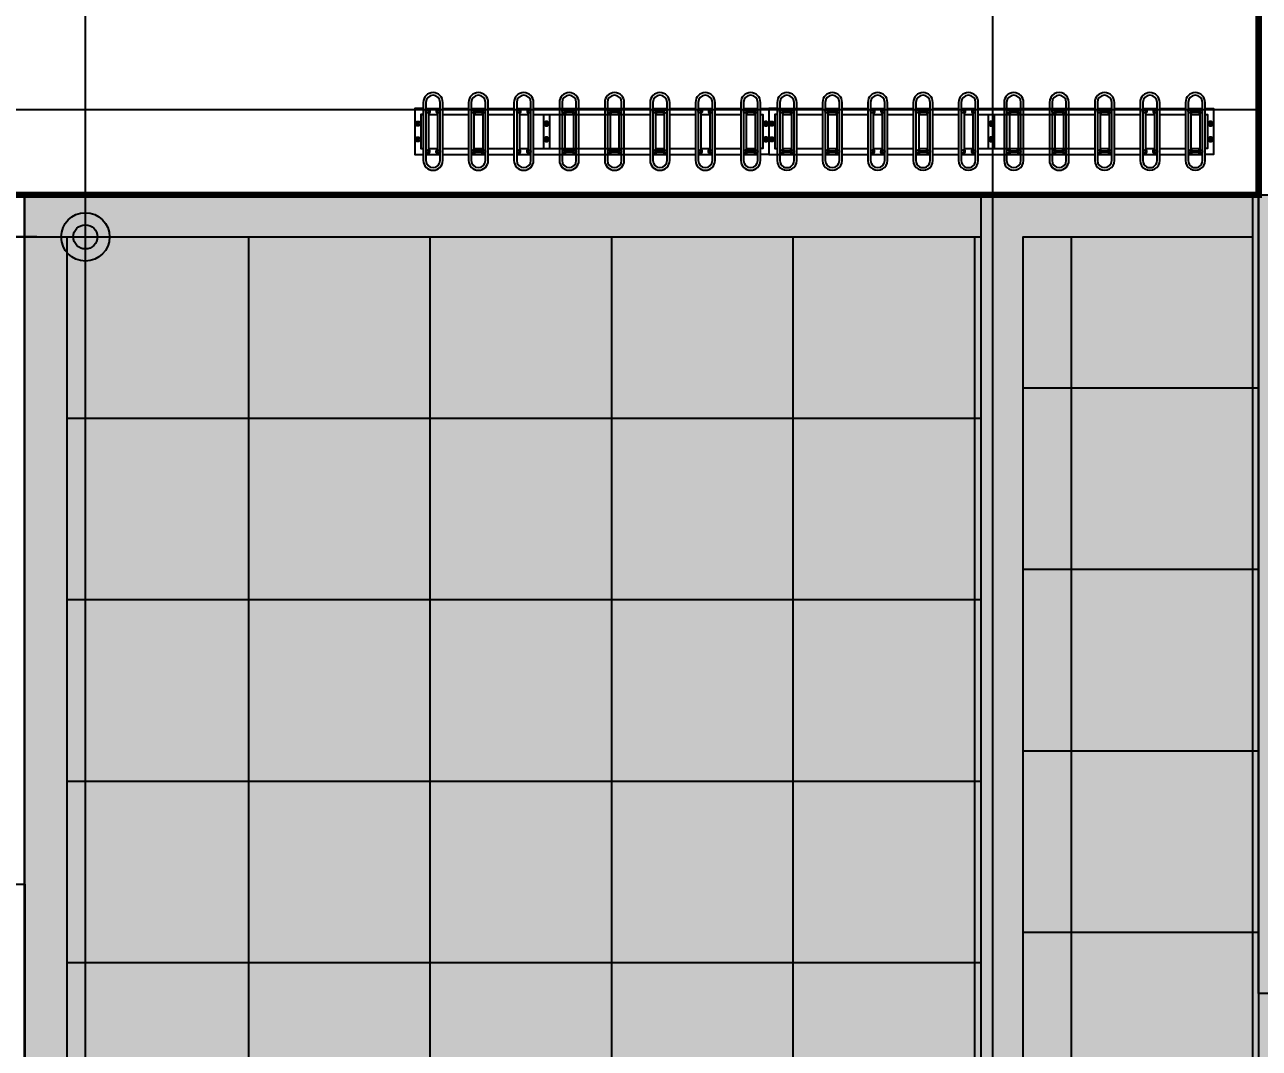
# Model space of a CAD drawing. Header units: millimetres. Extents: x 0 to 190005487, y 0 to 455456909.
# Drawn here: x 94870 to 105074, y 116832 to 125292 of the extents above; entities that cross this region are included whole.
import ezdxf

# ---------------------------------------------------------------- set-up
doc = ezdxf.new("R2010")
doc.units = ezdxf.units.MM
doc.header["$LTSCALE"] = 800
doc.header["$MEASUREMENT"] = 0
doc.header["$PDSIZE"] = -10
doc.linetypes.add('CEN', pattern=[62, 60, -1, 0, -1])
doc.linetypes.add('CENTER', pattern=[2, 1.25, -0.25, 0.25, -0.25])
doc.layers.get('0').update_dxf_attribs({"linetype": 'CONTINUOUS'})
doc.layers.get('Defpoints').update_dxf_attribs({"color": 153, "linetype": 'CONTINUOUS'})
for name, color, linetype in [('8', 8, 'CONTINUOUS'), ('base$0$A-FLOR-FLIN-TYP2', 8, 'CONTINUOUS'), ('base$0$A-SITE-FLIN-OUT1', 6, 'CONTINUOUS'), ('CEN', 1, 'CEN'), ('COL', 2, 'CONTINUOUS'), ('FIN', 5, 'CONTINUOUS'), ('WID', 4, 'CONTINUOUS'), ('사업부지', 7, 'CONTINUOUS'), ('지상1층', 253, 'CONTINUOUS')]:
    doc.layers.add(name, color=color, linetype=linetype)
doc.layers.add('CE_FH_TEXT', color=130, linetype='CONTINUOUS', lineweight=20)
doc.styles.get("Standard").update_dxf_attribs({"font": 'SIMPLEX.shx'})
doc.dimstyles.new('SHP 600', dxfattribs={"dimscale": 400, "dimtxt": 3.5, "dimasz": 1, "dimexe": 2, "dimexo": 2, "dimgap": 1, "dimtad": 1, "dimdec": 0, "dimzin": 0, "dimdsep": 46, "dimtxsty": 'Standard', "dimblk": 'DIMDOT', "dimcen": 0.09, "dimclrt": 3, "dimadec": 0, "dimazin": 1, "dimtfac": 1, "dimtdec": 0, "dimtix": 1, "dimtmove": 2, "dimatfit": 0, "dimldrblk": 'DIMDOT', "dimfxl": 1, "dimtfillclr": 3, "dimtolj": 1, "dimtzin": 0, "dimarcsym": 0})

# ---------------------------------------------------------------- blocks, each defined once
blk = doc.blocks.new('A$C1A6F6B66')
blk.add_lwpolyline([(15350, 48550), (13100, 48550), (13100, 31650), (0, 31650), (0, 5050), (13100, 5050), (13100, 0), (15400, 0), (15400, 350), (13450, 350), (13450, 5400), (350, 5400), (350, 31300), (13450, 31300), (13450, 48200), (15350, 48200)], close=True)
at = {"layer": '8'}
for p, q in [((15350, 350), (15350, 48550)), ((13850, 350), (13850, 48200)), ((15400, 46950), (13450, 46950)), ((15400, 45450), (13450, 45450)), ((15400, 43950), (13450, 43950)), ((15400, 42450), (13450, 42450))]:
    blk.add_line(p, q, dxfattribs=at)
blk = doc.blocks.new('A$C1BFD5BFA')
at = {"layer": 'COL'}
blk.add_lwpolyline([(0, 58200), (0, 0), (100200, 0), (100200, 12809)], dxfattribs=at)
blk.add_lwpolyline([(4700, 48400), (0, 48400), (0, 58200), (4700, 58200)], close=True, dxfattribs=at)
blk = doc.blocks.new('DIMDOT')
at = {"color": 0}
blk.add_line((-2, 0), (2, 0), dxfattribs=at)
for radius in [0.5, 0.25]:
    blk.add_circle((0, 0), radius, dxfattribs=at)
blk = doc.blocks.new('*D51')
at = {"color": 0, "lineweight": -2}
for p, q in [((75638, 124238), (75638, 124338)), ((95372, 124238), (95372, 124338)), ((94972, 123538), (76038, 123538))]:
    blk.add_line(p, q, dxfattribs=at)
at = {"layer": 'Defpoints', "color": 0}
for p in [(75638, 123538), (75638, 123438), (95372, 123438)]:
    blk.add_point(p, dxfattribs=at)
at = {"color": 0, "linetype": 'ByBlock', "lineweight": -2, "xscale": 400, "yscale": 400, "zscale": 400, "rotation": 180}
blk.add_blockref('DIMDOT', (75638, 123538), dxfattribs=at)
at = {"color": 0, "linetype": 'ByBlock', "lineweight": -2, "xscale": 400, "yscale": 400, "zscale": 400}
blk.add_blockref('DIMDOT', (95372, 123538), dxfattribs=at)
at = {"color": 3, "insert": (87239, 124639), "char_height": 1400, "attachment_point": 5}
blk.add_mtext('\\A1;19734', dxfattribs=at)
blk = doc.blocks.new('base$0$A$C2A717F30')
at = {"layer": 'base$0$A-FLOR-FLIN-TYP2'}
for p, q in [((209, 511), (91, 511)), ((444, 511), (231, 511)), ((584, 511), (466, 511)), ((819, 511), (606, 511)), ((959, 511), (841, 511)), ((1944, 511), (981, 511)), ((1334, 511), (1216, 511)), ((2084, 511), (1966, 511)), ((2319, 511), (2106, 511)), ((2459, 511), (2341, 511)), ((2694, 511), (2481, 511)), ((2834, 511), (2716, 511)), ((3069, 511), (2856, 511)), ((3209, 511), (3091, 511)), ((3606, 511), (3231, 511)), ((188, 492), (111, 492)), ((113, 156), (113, 486)), ((186, 480), (113, 480)), ((186, 461), (113, 461)), ((186, 156), (186, 486)), ((444, 461), (231, 461)), ((488, 156), (488, 486)), ((561, 461), (488, 461)), ((561, 156), (561, 486)), ((819, 461), (606, 461)), ((938, 492), (861, 492)), ((863, 156), (863, 486)), ((936, 480), (863, 480)), ((936, 461), (863, 461)), ((936, 156), (936, 486)), ((1944, 461), (981, 461)), ((1313, 492), (1236, 492)), ((1238, 156), (1238, 486)), ((1311, 480), (1238, 480)), ((1311, 461), (1238, 461)), ((1311, 156), (1311, 486)), ((1688, 492), (1611, 492)), ((1613, 156), (1613, 486)), ((1686, 480), (1613, 480)), ((1686, 156), (1686, 486)), ((1812, 181), (1812, 461)), ((1862, 181), (1862, 461)), ((1988, 156), (1988, 486)), ((2061, 461), (1988, 461)), ((2061, 156), (2061, 486)), ((2319, 461), (2106, 461)), ((2438, 492), (2361, 492)), ((2363, 156), (2363, 486)), ((2436, 480), (2363, 480)), ((2436, 461), (2363, 461)), ((2436, 156), (2436, 486)), ((2694, 461), (2481, 461)), ((2738, 156), (2738, 486)), ((2811, 461), (2738, 461)), ((2811, 156), (2811, 486)), ((3069, 461), (2856, 461)), ((3188, 492), (3111, 492)), ((3113, 156), (3113, 486)), ((3186, 480), (3113, 480)), ((3186, 461), (3113, 461)), ((3186, 156), (3186, 486)), ((3444, 461), (3231, 461)), ((3563, 492), (3486, 492)), ((3488, 156), (3488, 486)), ((3561, 480), (3488, 480)), ((3561, 461), (3488, 461)), ((3561, 156), (3561, 486)), ((209, 131), (91, 131)), ((188, 150), (111, 150)), ((186, 181), (113, 181)), ((186, 162), (113, 162)), ((444, 181), (231, 181)), ((444, 131), (231, 131)), ((584, 131), (466, 131)), ((561, 181), (488, 181)), ((819, 181), (606, 181)), ((819, 131), (606, 131)), ((959, 131), (841, 131)), ((938, 150), (861, 150)), ((936, 181), (863, 181)), ((936, 162), (863, 162)), ((1944, 181), (981, 181)), ((1944, 131), (981, 131)), ((1334, 131), (1216, 131)), ((1313, 150), (1236, 150)), ((1311, 181), (1238, 181)), ((1311, 162), (1238, 162)), ((1688, 150), (1611, 150)), ((1686, 162), (1613, 162)), ((2084, 131), (1966, 131)), ((2061, 181), (1988, 181)), ((2319, 181), (2106, 181)), ((2319, 131), (2106, 131)), ((2459, 131), (2341, 131)), ((2438, 150), (2361, 150)), ((2436, 181), (2363, 181)), ((2436, 162), (2363, 162)), ((2694, 181), (2481, 181)), ((2694, 131), (2481, 131)), ((2834, 131), (2716, 131)), ((2811, 181), (2738, 181)), ((3069, 181), (2856, 181)), ((3069, 131), (2856, 131)), ((3209, 131), (3091, 131)), ((3188, 150), (3111, 150)), ((3186, 181), (3113, 181)), ((3186, 162), (3113, 162)), ((3444, 181), (3231, 181)), ((3606, 131), (3231, 131)), ((3563, 150), (3486, 150)), ((3561, 181), (3488, 181)), ((3561, 162), (3488, 162))]:
    blk.add_line(p, q, dxfattribs=at)
for points in [[(231, 561, 1), (69, 561), (69, 81, 1), (231, 81), (231, 561)], [(209, 561, 1), (91, 561), (91, 81, 1), (209, 81)], [(606, 561, 1), (444, 561), (444, 81, 1), (606, 81), (606, 561)], [(584, 561, 1), (466, 561), (466, 81, 1), (584, 81)], [(981, 561, 1), (819, 561), (819, 81, 1), (981, 81), (981, 561)], [(959, 561, 1), (841, 561), (841, 81, 1), (959, 81)], [(1356, 561, 1), (1194, 561), (1194, 81, 1), (1356, 81), (1356, 561)], [(1334, 561, 1), (1216, 561), (1216, 81, 1), (1334, 81)], [(1731, 561, 1), (1569, 561), (1569, 81, 1), (1731, 81), (1731, 561)], [(1709, 561, 1), (1591, 561), (1591, 81, 1), (1709, 81)], [(2106, 561, 1), (1944, 561), (1944, 81, 1), (2106, 81), (2106, 561)], [(2084, 561, 1), (1966, 561), (1966, 81, 1), (2084, 81)], [(2481, 561, 1), (2319, 561), (2319, 81, 1), (2481, 81), (2481, 561)], [(2459, 561, 1), (2341, 561), (2341, 81, 1), (2459, 81)], [(2856, 561, 1), (2694, 561), (2694, 81, 1), (2856, 81), (2856, 561)], [(2834, 561, 1), (2716, 561), (2716, 81, 1), (2834, 81)], [(3231, 561, 1), (3069, 561), (3069, 81, 1), (3231, 81), (3231, 561)], [(3209, 561, 1), (3091, 561), (3091, 81, 1), (3209, 81)], [(3606, 561, 1), (3444, 561), (3444, 81, 1), (3606, 81), (3606, 561)], [(3584, 561, 1), (3466, 561), (3466, 81, 1), (3584, 81)]]:
    blk.add_lwpolyline(points, format="xyb", close=True, dxfattribs=at)
for points in [[(69, 131), (0, 131), (0, 511), (69, 511)], [(3606, 131), (3675, 131), (3675, 511), (3606, 511)], [(69, 181), (50, 181), (50, 461), (69, 461)], [(3606, 181), (3625, 181), (3625, 461), (3606, 461)]]:
    blk.add_lwpolyline(points, dxfattribs=at)
for points in [[(91, 504, -0.489155), (122, 492, -1)], [(91, 486, -1), (113, 486, -1)], [(113, 486, -1), (91, 486, -1)], [(122, 480, -0.179534), (113, 468, -1)], [(209, 504, 0.489155), (177, 492, 1)], [(177, 480, 0.179534), (186, 468, 1)], [(209, 486, 1), (186, 486, 1)], [(186, 486, 1), (209, 486, 1)], [(466, 504, -0.999293), (488, 468, -1)], [(466, 486, -1), (488, 486, -1)], [(488, 486, -1), (466, 486, -1)], [(584, 504, 0.999292), (561, 468, 1)], [(584, 486, 1), (561, 486, 1)], [(561, 486, 1), (584, 486, 1)], [(841, 504, -0.489155), (872, 492, -1)], [(841, 486, -1), (863, 486, -1)], [(863, 486, -1), (841, 486, -1)], [(872, 480, -0.179534), (863, 468, -1)], [(959, 504, 0.489155), (927, 492, 1)], [(927, 480, 0.179534), (936, 468, 1)], [(959, 486, 1), (936, 486, 1)], [(936, 486, 1), (959, 486, 1)], [(1216, 504, -0.489155), (1247, 492, -1)], [(1216, 486, -1), (1238, 486, -1)], [(1238, 486, -1), (1216, 486, -1)], [(1247, 480, -0.179534), (1238, 468, -1)], [(1334, 504, 0.489155), (1302, 492, 1)], [(1302, 480, 0.179534), (1311, 468, 1)], [(1334, 486, 1), (1311, 486, 1)], [(1311, 486, 1), (1334, 486, 1)], [(1591, 504, -0.489155), (1622, 492, -1)], [(1591, 486, -1), (1613, 486, -1)], [(1613, 486, -1), (1591, 486, -1)], [(1622, 480, -0.179534), (1613, 468, -1)], [(1709, 504, 0.489155), (1677, 492, 1)], [(1677, 480, 0.179534), (1686, 468, 1)], [(1709, 486, 1), (1686, 486, 1)], [(1686, 486, 1), (1709, 486, 1)], [(1966, 504, -0.999293), (1988, 468, -1)], [(1966, 486, -1), (1988, 486, -1)], [(1988, 486, -1), (1966, 486, -1)], [(2084, 504, 0.999292), (2061, 468, 1)], [(2084, 486, 1), (2061, 486, 1)], [(2061, 486, 1), (2084, 486, 1)], [(2341, 504, -0.489155), (2372, 492, -1)], [(2341, 486, -1), (2363, 486, -1)], [(2363, 486, -1), (2341, 486, -1)], [(2372, 480, -0.179534), (2363, 468, -1)], [(2459, 504, 0.489155), (2427, 492, 1)], [(2427, 480, 0.179534), (2436, 468, 1)], [(2459, 486, 1), (2436, 486, 1)], [(2436, 486, 1), (2459, 486, 1)], [(2716, 504, -0.999293), (2738, 468, -1)], [(2716, 486, -1), (2738, 486, -1)], [(2738, 486, -1), (2716, 486, -1)], [(2834, 504, 0.999292), (2811, 468, 1)], [(2834, 486, 1), (2811, 486, 1)], [(2811, 486, 1), (2834, 486, 1)], [(3091, 504, -0.489155), (3122, 492, -1)], [(3091, 486, -1), (3113, 486, -1)], [(3113, 486, -1), (3091, 486, -1)], [(3122, 480, -0.179534), (3113, 468, -1)], [(3209, 504, 0.489155), (3177, 492, 1)], [(3177, 480, 0.179534), (3186, 468, 1)], [(3209, 486, 1), (3186, 486, 1)], [(3186, 486, 1), (3209, 486, 1)], [(3466, 504, -0.489155), (3497, 492, -1)], [(3466, 486, -1), (3488, 486, -1)], [(3488, 486, -1), (3466, 486, -1)], [(3497, 480, -0.179534), (3488, 468, -1)], [(3584, 504, 0.489155), (3552, 492, 1)], [(3552, 480, 0.179534), (3561, 468, 1)], [(3584, 486, 1), (3561, 486, 1)], [(3561, 486, 1), (3584, 486, 1)], [(113, 156, 1), (91, 156, 1)], [(91, 156, 1), (113, 156, 1)], [(91, 138, 0.489155), (122, 150, 1)], [(122, 162, 0.179534), (113, 174, 1)], [(177, 162, -0.179534), (186, 174, -1)], [(209, 138, -0.489155), (177, 150, -1)], [(186, 156, -1), (209, 156, -1)], [(209, 156, -1), (186, 156, -1)], [(466, 138, 0.999293), (488, 174, 1)], [(488, 156, 1), (466, 156, 1)], [(466, 156, 1), (488, 156, 1)], [(584, 138, -0.999292), (561, 174, -1)], [(561, 156, -1), (584, 156, -1)], [(584, 156, -1), (561, 156, -1)], [(863, 156, 1), (841, 156, 1)], [(841, 156, 1), (863, 156, 1)], [(841, 138, 0.489155), (872, 150, 1)], [(872, 162, 0.179534), (863, 174, 1)], [(927, 162, -0.179534), (936, 174, -1)], [(959, 138, -0.489155), (927, 150, -1)], [(936, 156, -1), (959, 156, -1)], [(959, 156, -1), (936, 156, -1)], [(1238, 156, 1), (1216, 156, 1)], [(1216, 156, 1), (1238, 156, 1)], [(1216, 138, 0.489155), (1247, 150, 1)], [(1247, 162, 0.179534), (1238, 174, 1)], [(1302, 162, -0.179534), (1311, 174, -1)], [(1334, 138, -0.489155), (1302, 150, -1)], [(1311, 156, -1), (1334, 156, -1)], [(1334, 156, -1), (1311, 156, -1)], [(1613, 156, 1), (1591, 156, 1)], [(1591, 156, 1), (1613, 156, 1)], [(1591, 138, 0.489155), (1622, 150, 1)], [(1622, 162, 0.179534), (1613, 174, 1)], [(1677, 162, -0.179534), (1686, 174, -1)], [(1709, 138, -0.489155), (1677, 150, -1)], [(1686, 156, -1), (1709, 156, -1)], [(1709, 156, -1), (1686, 156, -1)], [(1966, 138, 0.999293), (1988, 174, 1)], [(1988, 156, 1), (1966, 156, 1)], [(1966, 156, 1), (1988, 156, 1)], [(2084, 138, -0.999292), (2061, 174, -1)], [(2061, 156, -1), (2084, 156, -1)], [(2084, 156, -1), (2061, 156, -1)], [(2363, 156, 1), (2341, 156, 1)], [(2341, 156, 1), (2363, 156, 1)], [(2341, 138, 0.489155), (2372, 150, 1)], [(2372, 162, 0.179534), (2363, 174, 1)], [(2427, 162, -0.179534), (2436, 174, -1)], [(2459, 138, -0.489155), (2427, 150, -1)], [(2436, 156, -1), (2459, 156, -1)], [(2459, 156, -1), (2436, 156, -1)], [(2716, 138, 0.999293), (2738, 174, 1)], [(2738, 156, 1), (2716, 156, 1)], [(2716, 156, 1), (2738, 156, 1)], [(2834, 138, -0.999292), (2811, 174, -1)], [(2811, 156, -1), (2834, 156, -1)], [(2834, 156, -1), (2811, 156, -1)], [(3113, 156, 1), (3091, 156, 1)], [(3091, 156, 1), (3113, 156, 1)], [(3091, 138, 0.489155), (3122, 150, 1)], [(3122, 162, 0.179534), (3113, 174, 1)], [(3177, 162, -0.179534), (3186, 174, -1)], [(3209, 138, -0.489155), (3177, 150, -1)], [(3186, 156, -1), (3209, 156, -1)], [(3209, 156, -1), (3186, 156, -1)], [(3488, 156, 1), (3466, 156, 1)], [(3466, 156, 1), (3488, 156, 1)], [(3466, 138, 0.489155), (3497, 150, 1)], [(3497, 162, 0.179534), (3488, 174, 1)], [(3552, 162, -0.179534), (3561, 174, -1)], [(3584, 138, -0.489155), (3552, 150, -1)], [(3561, 156, -1), (3584, 156, -1)], [(3584, 156, -1), (3561, 156, -1)]]:
    blk.add_lwpolyline(points, format="xyb", dxfattribs=at)
for points in [[(43, 378), (43, 394), (33, 404), (17, 404), (7, 394), (7, 378), (17, 368), (33, 368)], [(1856, 378), (1856, 394), (1845, 404), (1829, 404), (1819, 394), (1819, 378), (1829, 368), (1845, 368)], [(3632, 378), (3632, 394), (3642, 404), (3658, 404), (3668, 394), (3668, 378), (3658, 368), (3642, 368)], [(43, 248), (43, 264), (33, 274), (17, 274), (7, 264), (7, 248), (17, 238), (33, 238)], [(1856, 248), (1856, 264), (1845, 274), (1829, 274), (1819, 264), (1819, 248), (1829, 238), (1845, 238)], [(3632, 248), (3632, 264), (3642, 274), (3658, 274), (3668, 264), (3668, 248), (3658, 238), (3642, 238)]]:
    blk.add_lwpolyline(points, close=True, dxfattribs=at)
for centre in [(25, 386), (1837, 386), (3650, 386), (25, 256), (1837, 256), (3650, 256)]:
    blk.add_circle(centre, 8, dxfattribs=at)

msp = doc.modelspace()

# ---------------------------------------------------------------- hatches: boundary and pattern name
at = {"layer": '사업부지', "linetype": 'Continuous', "ltscale": 10}
h = msp.add_hatch(dxfattribs=at)
h.set_pattern_fill('AR-HBONE', color=8, scale=100, angle=14.62513, style=0)
h.set_pattern_definition([(59.62512505, (-197505235.8, -418325729.87), (-142.83199963, 547.356392), [1200, -400]), (149.62512505, (-197505033.53, -418325384.78), (-142.83199963, 547.356392), [1200, -400])])
edge = h.paths.add_edge_path()
edge.add_arc((69656.1, 120961.3), 8500, 12.08953, 71.41029, ccw=False)
edge.add_arc((69656.1, 120961.3), 8500, 360, 12.08953, ccw=False)
edge.add_line((78156.1, 120961.3), (78156.1, 82684.9))
edge.add_arc((107656.1, 82684.9), 29500, 180, 238.20401)
edge.add_line((92112.7, 57611.9), (124240, 37695.3))
edge.add_arc((133460.7, 52569), 17500, 238.20401, 296.88928)
edge.add_arc((133460.7, 52569), 17500, 296.88928, 329.81131)
edge.add_arc((160256.3, 36980.7), 13500, 90, 149.81131, ccw=False)
edge.add_line((160256.3, 50480.7), (162177.1, 50480.7))
edge.add_line((162177.1, 50480.7), (162177.1, 51980.7))
edge.add_line((162177.1, 51980.7), (160256.3, 51980.7))
edge.add_arc((160256.3, 36980.7), 15000, 90, 149.81131)
edge.add_arc((133460.7, 52569), 16000, 296.88928, 329.81131, ccw=False)
edge.add_arc((133460.7, 52569), 16000, 238.20401, 296.88928, ccw=False)
edge.add_line((125030.3, 38970.2), (92903, 58886.8))
edge.add_arc((107656.1, 82684.9), 28000, 180, 238.20401, ccw=False)
edge.add_line((79656.1, 82684.9), (79656.1, 120961.3))
edge.add_arc((69656.1, 120961.3), 10000, 360, 12.08953)
edge.add_arc((69656.1, 120961.3), 10000, 12.08953, 76.96135)
edge.add_line((71912.2, 130703.5), (72365.8, 129017.8))
at = {"layer": '지상1층'}
h = msp.add_hatch(color=256, dxfattribs=at)
h.dxf.hatch_style = 1
h.paths.add_polyline_path([(89668.8, 80384.8), (89668.8, 106984.8), (97072.1, 106984.8), (97072.1, 106984.8), (97072.1, 114784.8), (94868.8, 114784.8), (94868.8, 123884.8), (105268.8, 123884.8), (105268.8, 127084.8), (109768.8, 127084.8), (205268.8, 127084.8), (205268.8, 69084.8), (105268.8, 69084.8), (105268.8, 75984.8), (102768.8, 75984.8), (102768.8, 80384.8)])

# ---------------------------------------------------------------- linework, layer by layer
for points in [[(105072.1, 124588.1), (94172.1, 124588.1), (94172.1, 118188.1), (94872.1, 118188.1), (94872.1, 114788.1), (97072.1, 114788.1), (97072.1, 106988.1), (89672.1, 106988.1), (89672.1, 80388.1), (102772.1, 80388.1), (102772.1, 75988.1), (105272.1, 75988.1), (105272.1, 69088.1), (205072.1, 69088.1), (205072.1, 102988.1), (205272.1, 102988.1), (205272.1, 127088.1), (105072.1, 127088.1)], [(105072.1, 124588.1), (94172.1, 124588.1), (94172.1, 118188.1), (94872.1, 118188.1), (94872.1, 123888.1), (105072.1, 123888.1)]]:
    msp.add_lwpolyline(points, close=True)
for points in [[(94872.1, 114788.1), (94872.1, 123888.1), (102772.1, 123888.1), (102772.1, 106988.1), (97072.1, 106988.1)], [(97422.1, 106988.1), (97422.1, 115138.1), (95222.1, 115138.1), (95222.1, 123538.1), (102772.1, 123538.1), (102772.1, 106988.1), (97072.1, 106988.1)]]:
    msp.add_lwpolyline(points)
at = {"layer": '8'}
for p, q in [((96722.1, 114788.1), (96722.1, 123538.1)), ((98222.1, 106988.1), (98222.1, 123538.1)), ((99722.1, 106988.1), (99722.1, 123538.1)), ((101222.1, 106988.1), (101222.1, 123538.1)), ((102722.1, 106988.1), (102722.1, 123538.1)), ((102772.1, 122038.1), (95222.1, 122038.1)), ((102772.1, 120538.1), (95222.1, 120538.1)), ((102772.1, 119038.1), (95222.1, 119038.1)), ((102772.1, 117538.1), (95222.1, 117538.1))]:
    msp.add_line(p, q, dxfattribs=at)
at = {"layer": 'base$0$A-FLOR-FLIN-TYP2'}
for p, q in [((98095.6, 124599.3), (98164.4, 124599.3)), ((98186.7, 124599.3), (98304.1, 124599.3)), ((98326.4, 124599.3), (98539.4, 124599.3)), ((98561.7, 124599.3), (98679.1, 124599.3)), ((98701.4, 124599.3), (98914.4, 124599.3)), ((98936.7, 124599.3), (99054.1, 124599.3)), ((99076.4, 124599.3), (100039.4, 124599.3)), ((99686.7, 124599.3), (99804.1, 124599.3)), ((100061.7, 124599.3), (100179.1, 124599.3)), ((100201.4, 124599.3), (100414.4, 124599.3)), ((100436.7, 124599.3), (100554.1, 124599.3)), ((100576.4, 124599.3), (100789.4, 124599.3)), ((100811.7, 124599.3), (100929.1, 124599.3)), ((98145.6, 124549.3), (98164.4, 124549.3)), ((98208.9, 124574.3), (98208.9, 124244.3)), ((98208.9, 124549.3), (98281.9, 124549.3)), ((98281.9, 124574.3), (98281.9, 124244.3)), ((98326.4, 124549.3), (98539.4, 124549.3)), ((98581.9, 124580.7), (98658.9, 124580.7)), ((98583.9, 124574.3), (98583.9, 124244.3)), ((98583.9, 124568), (98656.9, 124568)), ((98583.9, 124549.3), (98656.9, 124549.3)), ((98656.9, 124574.3), (98656.9, 124244.3)), ((98701.4, 124549.3), (98914.4, 124549.3)), ((98958.9, 124574.3), (98958.9, 124244.3)), ((98958.9, 124549.3), (99031.9, 124549.3)), ((99031.9, 124574.3), (99031.9, 124244.3)), ((99076.4, 124549.3), (100039.4, 124549.3)), ((99157.8, 124549.3), (99157.8, 124269.3)), ((99207.8, 124549.3), (99207.8, 124269.3)), ((99331.9, 124580.7), (99408.9, 124580.7)), ((99333.9, 124574.3), (99333.9, 124244.3)), ((99333.9, 124568), (99406.9, 124568)), ((99406.9, 124574.3), (99406.9, 124244.3)), ((99706.9, 124580.7), (99783.9, 124580.7)), ((99708.9, 124574.3), (99708.9, 124244.3)), ((99708.9, 124568), (99781.9, 124568)), ((99708.9, 124549.3), (99781.9, 124549.3)), ((99781.9, 124574.3), (99781.9, 124244.3)), ((100081.9, 124580.7), (100158.9, 124580.7)), ((100083.9, 124574.3), (100083.9, 124244.3)), ((100083.9, 124568), (100156.9, 124568)), ((100083.9, 124549.3), (100156.9, 124549.3)), ((100156.9, 124574.3), (100156.9, 124244.3)), ((100201.4, 124549.3), (100414.4, 124549.3)), ((100458.9, 124574.3), (100458.9, 124244.3)), ((100458.9, 124549.3), (100531.9, 124549.3)), ((100531.9, 124574.3), (100531.9, 124244.3)), ((100576.4, 124549.3), (100789.4, 124549.3)), ((100831.9, 124580.7), (100908.9, 124580.7)), ((100833.9, 124574.3), (100833.9, 124244.3)), ((100833.9, 124568), (100906.9, 124568)), ((100833.9, 124549.3), (100906.9, 124549.3)), ((100906.9, 124574.3), (100906.9, 124244.3)), ((98095.6, 124219.3), (98164.4, 124219.3)), ((98145.6, 124269.3), (98164.4, 124269.3)), ((98186.7, 124219.3), (98304.1, 124219.3)), ((98208.9, 124269.3), (98281.9, 124269.3)), ((98326.4, 124269.3), (98539.4, 124269.3)), ((98326.4, 124219.3), (98539.4, 124219.3)), ((98561.7, 124219.3), (98679.1, 124219.3)), ((98581.9, 124238), (98658.9, 124238)), ((98583.9, 124269.3), (98656.9, 124269.3)), ((98583.9, 124250.7), (98656.9, 124250.7)), ((98701.4, 124269.3), (98914.4, 124269.3)), ((98701.4, 124219.3), (98914.4, 124219.3)), ((98936.7, 124219.3), (99054.1, 124219.3)), ((98958.9, 124269.3), (99031.9, 124269.3)), ((99076.4, 124269.3), (100039.4, 124269.3)), ((99076.4, 124219.3), (100039.4, 124219.3)), ((99331.9, 124238), (99408.9, 124238)), ((99333.9, 124250.7), (99406.9, 124250.7)), ((99686.7, 124219.3), (99804.1, 124219.3)), ((99706.9, 124238), (99783.9, 124238)), ((99708.9, 124269.3), (99781.9, 124269.3)), ((99708.9, 124250.7), (99781.9, 124250.7)), ((100061.7, 124219.3), (100179.1, 124219.3)), ((100081.9, 124238), (100158.9, 124238)), ((100083.9, 124269.3), (100156.9, 124269.3)), ((100083.9, 124250.7), (100156.9, 124250.7)), ((100201.4, 124269.3), (100414.4, 124269.3)), ((100201.4, 124219.3), (100414.4, 124219.3)), ((100436.7, 124219.3), (100554.1, 124219.3)), ((100458.9, 124269.3), (100531.9, 124269.3)), ((100576.4, 124269.3), (100789.4, 124269.3)), ((100576.4, 124219.3), (100789.4, 124219.3)), ((100811.7, 124219.3), (100929.1, 124219.3)), ((100831.9, 124238), (100908.9, 124238)), ((100833.9, 124269.3), (100906.9, 124269.3)), ((100833.9, 124250.7), (100906.9, 124250.7))]:
    msp.add_line(p, q, dxfattribs=at)
for points in [[(98164.4, 124169.3, 1), (98326.4, 124169.3), (98326.4, 124649.3, 1), (98164.4, 124649.3), (98164.4, 124169.3)], [(98186.7, 124169.3, 1), (98304.2, 124169.3), (98304.2, 124649.3, 1), (98186.7, 124649.3)], [(98539.4, 124169.3, 1), (98701.4, 124169.3), (98701.4, 124649.3, 1), (98539.4, 124649.3), (98539.4, 124169.3)], [(98561.7, 124169.3, 1), (98679.2, 124169.3), (98679.2, 124649.3, 1), (98561.7, 124649.3)], [(98914.4, 124169.3, 1), (99076.4, 124169.3), (99076.4, 124649.3, 1), (98914.4, 124649.3), (98914.4, 124169.3)], [(98936.7, 124169.3, 1), (99054.2, 124169.3), (99054.2, 124649.3, 1), (98936.7, 124649.3)], [(99289.4, 124169.3, 1), (99451.4, 124169.3), (99451.4, 124649.3, 1), (99289.4, 124649.3), (99289.4, 124169.3)], [(99311.7, 124169.3, 1), (99429.2, 124169.3), (99429.2, 124649.3, 1), (99311.7, 124649.3)], [(99664.4, 124169.3, 1), (99826.4, 124169.3), (99826.4, 124649.3, 1), (99664.4, 124649.3), (99664.4, 124169.3)], [(99686.7, 124169.3, 1), (99804.2, 124169.3), (99804.2, 124649.3, 1), (99686.7, 124649.3)], [(100039.4, 124169.3, 1), (100201.4, 124169.3), (100201.4, 124649.3, 1), (100039.4, 124649.3), (100039.4, 124169.3)], [(100061.7, 124169.3, 1), (100179.2, 124169.3), (100179.2, 124649.3, 1), (100061.7, 124649.3)], [(100414.4, 124169.3, 1), (100576.4, 124169.3), (100576.4, 124649.3, 1), (100414.4, 124649.3), (100414.4, 124169.3)], [(100436.7, 124169.3, 1), (100554.2, 124169.3), (100554.2, 124649.3, 1), (100436.7, 124649.3)], [(100789.5, 124169.3, 1), (100951.4, 124169.3), (100951.4, 124649.3, 1), (100789.5, 124649.3), (100789.5, 124169.3)], [(100811.7, 124169.3, 1), (100929.2, 124169.3), (100929.2, 124649.3, 1), (100811.7, 124649.3)]]:
    msp.add_lwpolyline(points, format="xyb", close=True, dxfattribs=at)
for points in [[(98164.4, 124599.3), (98095.6, 124599.3), (98095.6, 124219.3), (98164.4, 124219.3)], [(100951.4, 124599.3), (101020.3, 124599.3), (101020.3, 124219.3), (100951.4, 124219.3)], [(98164.4, 124549.3), (98145.6, 124549.3), (98145.6, 124269.3), (98164.4, 124269.3)], [(100951.4, 124549.3), (100970.3, 124549.3), (100970.3, 124269.3), (100951.4, 124269.3)]]:
    msp.add_lwpolyline(points, dxfattribs=at)
for points in [[(98186.6, 124592.3, -0.9992919), (98208.9, 124556.4, -1)], [(98304.2, 124592.3, 0.999293), (98281.9, 124556.4, 1)], [(98561.6, 124592.3, -0.4891554), (98592.9, 124580.7, -1)], [(98679.2, 124592.3, 0.4891554), (98647.9, 124580.7, 1)], [(98936.6, 124592.3, -0.9992919), (98958.9, 124556.4, -1)], [(99054.2, 124592.3, 0.999293), (99031.9, 124556.4, 1)], [(99311.6, 124592.3, -0.4891554), (99342.9, 124580.7, -1)], [(99429.2, 124592.3, 0.4891554), (99397.9, 124580.7, 1)], [(99686.6, 124592.3, -0.4891554), (99717.9, 124580.7, -1)], [(99804.2, 124592.3, 0.4891554), (99772.9, 124580.7, 1)], [(100061.6, 124592.3, -0.4891554), (100092.9, 124580.7, -1)], [(100179.2, 124592.3, 0.4891554), (100147.9, 124580.7, 1)], [(100436.6, 124592.3, -0.9992919), (100458.9, 124556.4, -1)], [(100554.2, 124592.3, 0.999293), (100531.9, 124556.4, 1)], [(100811.6, 124592.3, -0.4891554), (100842.9, 124580.7, -1)], [(100929.2, 124592.3, 0.4891554), (100897.9, 124580.7, 1)], [(98186.6, 124574.3, -1), (98208.9, 124574.3, -1)], [(98208.9, 124574.3, -1), (98186.6, 124574.3, -1)], [(98304.2, 124574.3, 1), (98281.9, 124574.3, 1)], [(98281.9, 124574.3, 1), (98304.2, 124574.3, 1)], [(98561.6, 124574.3, -1), (98583.9, 124574.3, -1)], [(98583.9, 124574.3, -1), (98561.6, 124574.3, -1)], [(98592.9, 124568, -0.1795339), (98583.9, 124556.4, -1)], [(98647.9, 124568, 0.1795339), (98656.9, 124556.4, 1)], [(98679.2, 124574.3, 1), (98656.9, 124574.3, 1)], [(98656.9, 124574.3, 1), (98679.2, 124574.3, 1)], [(98936.6, 124574.3, -1), (98958.9, 124574.3, -1)], [(98958.9, 124574.3, -1), (98936.6, 124574.3, -1)], [(99054.2, 124574.3, 1), (99031.9, 124574.3, 1)], [(99031.9, 124574.3, 1), (99054.2, 124574.3, 1)], [(99311.6, 124574.3, -1), (99333.9, 124574.3, -1)], [(99333.9, 124574.3, -1), (99311.6, 124574.3, -1)], [(99342.9, 124568, -0.1795339), (99333.9, 124556.4, -1)], [(99397.9, 124568, 0.1795339), (99406.9, 124556.4, 1)], [(99429.2, 124574.3, 1), (99406.9, 124574.3, 1)], [(99406.9, 124574.3, 1), (99429.2, 124574.3, 1)], [(99686.6, 124574.3, -1), (99708.9, 124574.3, -1)], [(99708.9, 124574.3, -1), (99686.6, 124574.3, -1)], [(99717.9, 124568, -0.1795339), (99708.9, 124556.4, -1)], [(99772.9, 124568, 0.1795339), (99781.9, 124556.4, 1)], [(99804.2, 124574.3, 1), (99781.9, 124574.3, 1)], [(99781.9, 124574.3, 1), (99804.2, 124574.3, 1)], [(100061.6, 124574.3, -1), (100083.9, 124574.3, -1)], [(100083.9, 124574.3, -1), (100061.6, 124574.3, -1)], [(100092.9, 124568, -0.1795339), (100083.9, 124556.4, -1)], [(100147.9, 124568, 0.1795339), (100156.9, 124556.4, 1)], [(100179.2, 124574.3, 1), (100156.9, 124574.3, 1)], [(100156.9, 124574.3, 1), (100179.2, 124574.3, 1)], [(100436.6, 124574.3, -1), (100458.9, 124574.3, -1)], [(100458.9, 124574.3, -1), (100436.6, 124574.3, -1)], [(100554.2, 124574.3, 1), (100531.9, 124574.3, 1)], [(100531.9, 124574.3, 1), (100554.2, 124574.3, 1)], [(100811.6, 124574.3, -1), (100833.9, 124574.3, -1)], [(100833.9, 124574.3, -1), (100811.6, 124574.3, -1)], [(100842.9, 124568, -0.1795339), (100833.9, 124556.4, -1)], [(100897.9, 124568, 0.1795339), (100906.9, 124556.4, 1)], [(100929.2, 124574.3, 1), (100906.9, 124574.3, 1)], [(100906.9, 124574.3, 1), (100929.2, 124574.3, 1)], [(98186.6, 124226.3, 0.9992919), (98208.9, 124262.3, 1)], [(98208.9, 124244.3, 1), (98186.6, 124244.3, 1)], [(98186.6, 124244.3, 1), (98208.9, 124244.3, 1)], [(98304.2, 124226.3, -0.999293), (98281.9, 124262.3, -1)], [(98281.9, 124244.3, -1), (98304.2, 124244.3, -1)], [(98304.2, 124244.3, -1), (98281.9, 124244.3, -1)], [(98583.9, 124244.3, 1), (98561.6, 124244.3, 1)], [(98561.6, 124244.3, 1), (98583.9, 124244.3, 1)], [(98561.6, 124226.3, 0.4891554), (98592.9, 124238, 1)], [(98592.9, 124250.7, 0.1795339), (98583.9, 124262.3, 1)], [(98647.9, 124250.7, -0.1795339), (98656.9, 124262.3, -1)], [(98679.2, 124226.3, -0.4891554), (98647.9, 124238, -1)], [(98656.9, 124244.3, -1), (98679.2, 124244.3, -1)], [(98679.2, 124244.3, -1), (98656.9, 124244.3, -1)], [(98936.6, 124226.3, 0.9992919), (98958.9, 124262.3, 1)], [(98958.9, 124244.3, 1), (98936.6, 124244.3, 1)], [(98936.6, 124244.3, 1), (98958.9, 124244.3, 1)], [(99054.2, 124226.3, -0.999293), (99031.9, 124262.3, -1)], [(99031.9, 124244.3, -1), (99054.2, 124244.3, -1)], [(99054.2, 124244.3, -1), (99031.9, 124244.3, -1)], [(99333.9, 124244.3, 1), (99311.6, 124244.3, 1)], [(99311.6, 124244.3, 1), (99333.9, 124244.3, 1)], [(99311.6, 124226.3, 0.4891554), (99342.9, 124238, 1)], [(99342.9, 124250.7, 0.1795339), (99333.9, 124262.3, 1)], [(99397.9, 124250.7, -0.1795339), (99406.9, 124262.3, -1)], [(99429.2, 124226.3, -0.4891554), (99397.9, 124238, -1)], [(99406.9, 124244.3, -1), (99429.2, 124244.3, -1)], [(99429.2, 124244.3, -1), (99406.9, 124244.3, -1)], [(99708.9, 124244.3, 1), (99686.6, 124244.3, 1)], [(99686.6, 124244.3, 1), (99708.9, 124244.3, 1)], [(99686.6, 124226.3, 0.4891554), (99717.9, 124238, 1)], [(99717.9, 124250.7, 0.1795339), (99708.9, 124262.3, 1)], [(99772.9, 124250.7, -0.1795339), (99781.9, 124262.3, -1)], [(99804.2, 124226.3, -0.4891554), (99772.9, 124238, -1)], [(99781.9, 124244.3, -1), (99804.2, 124244.3, -1)], [(99804.2, 124244.3, -1), (99781.9, 124244.3, -1)], [(100083.9, 124244.3, 1), (100061.6, 124244.3, 1)], [(100061.6, 124244.3, 1), (100083.9, 124244.3, 1)], [(100061.6, 124226.3, 0.4891554), (100092.9, 124238, 1)], [(100092.9, 124250.7, 0.1795339), (100083.9, 124262.3, 1)], [(100147.9, 124250.7, -0.1795339), (100156.9, 124262.3, -1)], [(100179.2, 124226.3, -0.4891554), (100147.9, 124238, -1)], [(100156.9, 124244.3, -1), (100179.2, 124244.3, -1)], [(100179.2, 124244.3, -1), (100156.9, 124244.3, -1)], [(100436.6, 124226.3, 0.9992919), (100458.9, 124262.3, 1)], [(100458.9, 124244.3, 1), (100436.6, 124244.3, 1)], [(100436.6, 124244.3, 1), (100458.9, 124244.3, 1)], [(100554.2, 124226.3, -0.999293), (100531.9, 124262.3, -1)], [(100531.9, 124244.3, -1), (100554.2, 124244.3, -1)], [(100554.2, 124244.3, -1), (100531.9, 124244.3, -1)], [(100833.9, 124244.3, 1), (100811.6, 124244.3, 1)], [(100811.6, 124244.3, 1), (100833.9, 124244.3, 1)], [(100811.6, 124226.3, 0.4891554), (100842.9, 124238, 1)], [(100842.9, 124250.7, 0.1795339), (100833.9, 124262.3, 1)], [(100897.9, 124250.7, -0.1795339), (100906.9, 124262.3, -1)], [(100929.2, 124226.3, -0.4891554), (100897.9, 124238, -1)], [(100906.9, 124244.3, -1), (100929.2, 124244.3, -1)], [(100929.2, 124244.3, -1), (100906.9, 124244.3, -1)]]:
    msp.add_lwpolyline(points, format="xyb", dxfattribs=at)
for points in [[(98138.9, 124482.3), (98138.9, 124466.3), (98128.6, 124456), (98112.6, 124456), (98102.3, 124466.3), (98102.3, 124482.3), (98112.6, 124492.7), (98128.6, 124492.7)], [(99164.5, 124482.3), (99164.5, 124466.3), (99174.8, 124456), (99190.8, 124456), (99201.1, 124466.3), (99201.1, 124482.3), (99190.8, 124492.7), (99174.8, 124492.7)], [(100977, 124482.3), (100977, 124466.3), (100987.3, 124456), (101003.3, 124456), (101013.6, 124466.3), (101013.6, 124482.3), (101003.3, 124492.7), (100987.3, 124492.7)], [(98138.9, 124352.3), (98138.9, 124336.3), (98128.6, 124326), (98112.6, 124326), (98102.3, 124336.3), (98102.3, 124352.3), (98112.6, 124362.7), (98128.6, 124362.7)], [(99164.5, 124352.3), (99164.5, 124336.3), (99174.8, 124326), (99190.8, 124326), (99201.1, 124336.3), (99201.1, 124352.3), (99190.8, 124362.7), (99174.8, 124362.7)], [(100977, 124352.3), (100977, 124336.3), (100987.3, 124326), (101003.3, 124326), (101013.6, 124336.3), (101013.6, 124352.3), (101003.3, 124362.7), (100987.3, 124362.7)]]:
    msp.add_lwpolyline(points, close=True, dxfattribs=at)
for centre in [(98120.6, 124474.3), (99182.8, 124474.3), (100995.3, 124474.3), (98120.6, 124344.3), (99182.8, 124344.3), (100995.3, 124344.3)]:
    msp.add_circle(centre, 8, dxfattribs=at)
at = {"layer": 'CE_FH_TEXT', "linetype": 'CENTER', "const_width": 53.3}
msp.add_lwpolyline([(89668.8, 109484.8), (97268.8, 109484.8), (97268.8, 106184.8), (105068.8, 106184.8), (105068.8, 103284.8), (205068.8, 103284.8), (205068.8, 127084.8), (200568.8, 127084.8), (200568.8, 121504.8), (198168.8, 121504.8), (198168.8, 114584.8), (150268.8, 114584.8), (150268.8, 127084.8), (145568.8, 127084.8), (145568.8, 121504.8), (143168.8, 121504.8), (143168.8, 114584.8), (112168.8, 114584.8), (112168.8, 121504.8), (109768.8, 121504.8), (109768.8, 127084.8), (105068.8, 127084.8), (105068.8, 123884.8), (89668.8, 123884.8)], close=True, dxfattribs=at)
at = {"layer": 'CEN'}
for p, q in [((95372.1, 62488.1), (95372.1, 195988.1)), ((102872.1, 62488.1), (102872.1, 195988.1))]:
    msp.add_line(p, q, dxfattribs=at)
at = {"layer": 'FIN'}
msp.add_arc((97372.1, 118563.1), 10000, 90, 153.25632, dxfattribs=at)
at = {"layer": 'WID'}
msp.add_lwpolyline([(105072.1, 124588.1), (94172.1, 124588.1), (94172.1, 118188.1), (94872.1, 118188.1)], dxfattribs=at)
for radius, end in [(9000, 180), (8800, 180.16277)]:
    msp.add_arc((98672.1, 118088.1), radius, 90, end, dxfattribs=at)
at = {"layer": '지상1층'}
msp.add_lwpolyline([(89668.8, 80384.8), (89668.8, 106984.8), (97068.8, 106984.8), (97068.8, 109884.8), (102768.8, 109884.8), (102768.8, 114784.8), (94868.8, 114784.8), (94868.8, 123884.8), (105268.8, 123884.8), (105268.8, 127084.8), (109768.8, 127084.8), (205268.8, 127084.8), (205268.8, 69084.8), (105268.8, 69084.8), (105268.8, 75984.8), (102768.8, 75984.8), (102768.8, 80384.8)], close=True, dxfattribs=at)

# ---------------------------------------------------------------- block references
for name, p in [('A$C1BFD5BFA', (105068.8, 68884.8)), ('A$C1A6F6B66', (89672.1, 75338.1))]:
    msp.add_blockref(name, p)
at = {"layer": 'base$0$A-SITE-FLIN-OUT1', "rotation": 180.0000000001344}
msp.add_blockref('base$0$A$C2A717F30', (104695.3, 124730.3), dxfattribs=at)

# ---------------------------------------------------------------- dimensions: what is measured, and where the dimension line sits
dim = msp.add_linear_dim(base=(75637.8, 123538.1), p1=(95372.1, 123438.1), p2=(75637.8, 123438.1), dimstyle='SHP 600')
dim.commit()
dim.dimension.update_dxf_attribs({"geometry": '*D51', "text_midpoint": (87238.9, 124639), "dimtype": 160})

doc.saveas('drawing.dxf')
